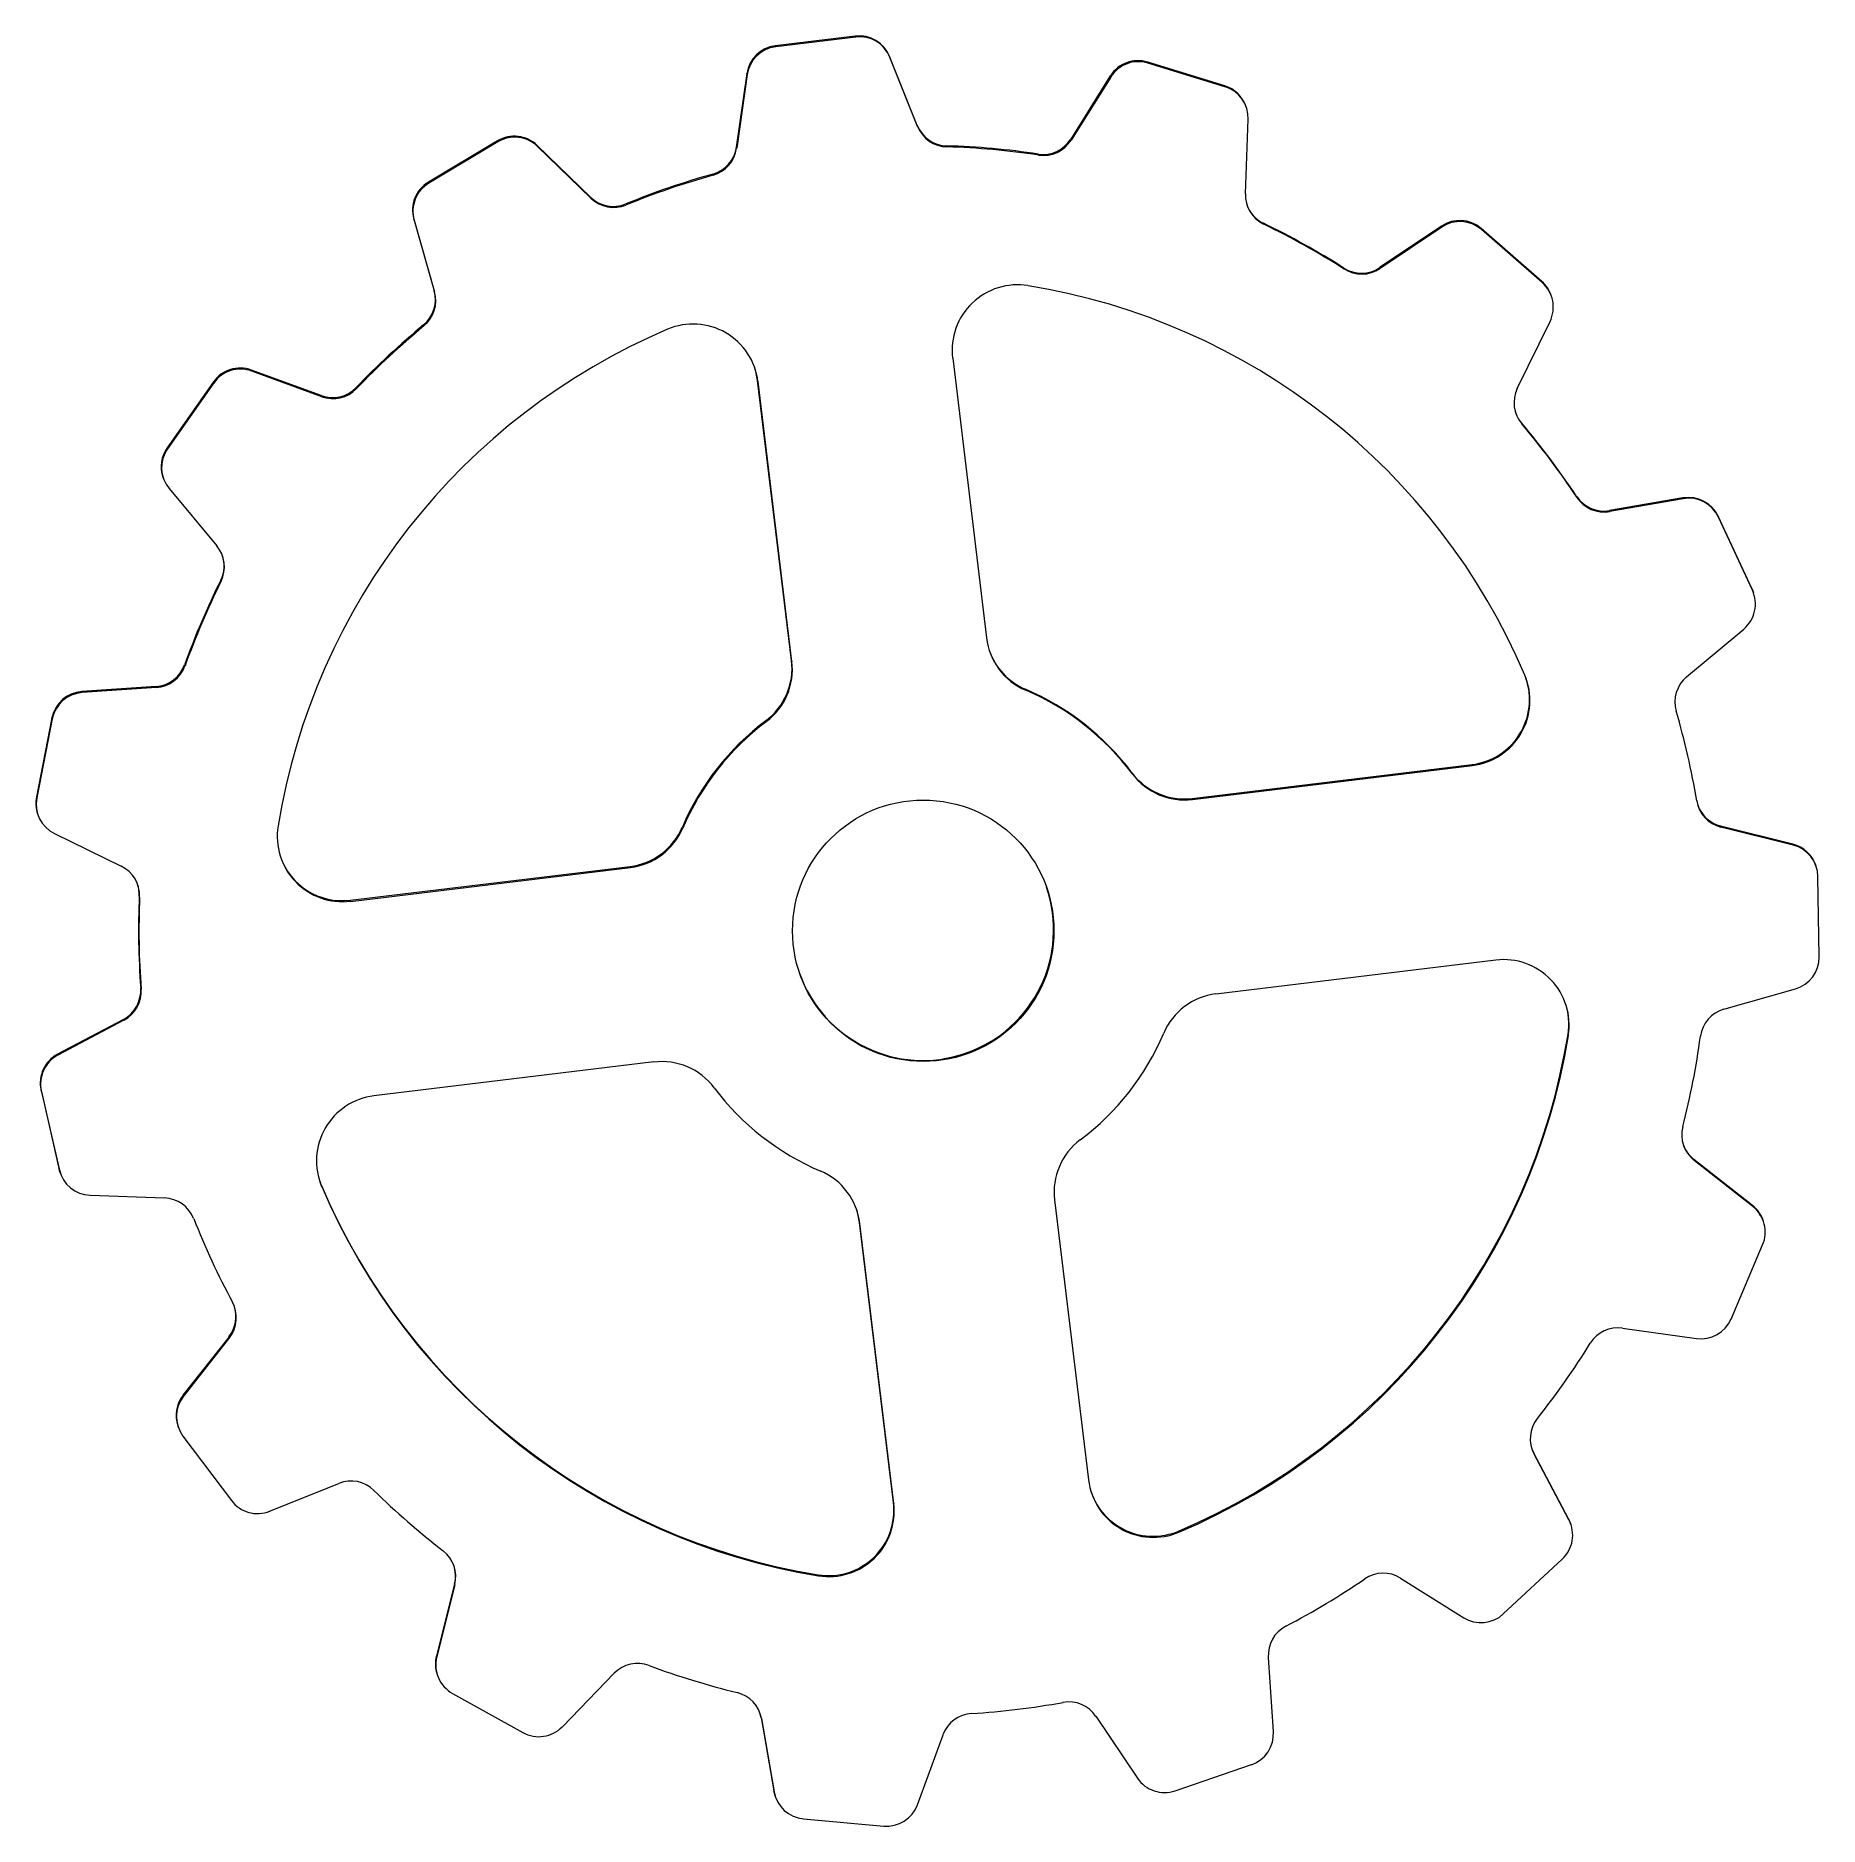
# Model space of a CAD drawing. Header units: millimetres. Extents: x -6.8 to 6.9, y -6.9 to 6.8.
import ezdxf

# ---------------------------------------------------------------- set-up
doc = ezdxf.new("R2010")
doc.units = ezdxf.units.MM

msp = doc.modelspace()

# ---------------------------------------------------------------- linework, layer by layer
at = {"color": 7, "linetype": 'Continuous', "lineweight": 15}
for p, q in [((-0.517, 6.837), (-1.129, 6.763)), ((-1.129, 6.763), (-1.126, 6.756)), ((-0.514, 6.83), (-1.126, 6.756)), ((-0.514, 6.83), (-0.517, 6.837)), ((-0.255, 6.682), (-0.252, 6.675)), ((-0.043, 6.154), (-0.255, 6.682)), ((-0.04, 6.146), (-0.252, 6.675)), ((1.72, 6.638), (1.722, 6.63)), ((2.309, 6.457), (1.72, 6.638)), ((2.311, 6.449), (1.722, 6.63)), ((-1.346, 6.55), (-1.427, 5.986)), ((-1.344, 6.543), (-1.424, 5.979)), ((-1.344, 6.543), (-1.346, 6.55)), ((1.434, 6.532), (1.132, 6.049)), ((1.437, 6.524), (1.134, 6.041)), ((1.437, 6.524), (1.434, 6.532)), ((2.311, 6.449), (2.309, 6.457)), ((2.467, 5.631), (2.488, 6.201)), ((2.474, 6.292), (2.471, 6.299)), ((-3.253, 6.036), (-3.782, 5.719)), ((-3.251, 6.028), (-3.78, 5.712)), ((-3.251, 6.028), (-3.253, 6.036)), ((-0.04, 6.146), (-0.043, 6.154)), ((1.132, 6.049), (1.134, 6.041)), ((-2.951, 6.001), (-2.948, 5.993)), ((-2.542, 5.604), (-2.951, 6.001)), ((-2.539, 5.597), (-2.948, 5.993)), ((-1.427, 5.986), (-1.424, 5.979)), ((0.182, 5.997), (0.184, 5.99)), ((0.886, 5.927), (0.883, 5.935)), ((-1.605, 5.773), (-1.607, 5.781)), ((-3.782, 5.719), (-3.78, 5.712)), ((-2.539, 5.597), (-2.542, 5.604)), ((-2.273, 5.553), (-2.271, 5.545)), ((-3.892, 5.429), (-3.894, 5.436)), ((-3.894, 5.436), (-3.738, 4.888)), ((-3.892, 5.429), (-3.736, 4.881)), ((2.605, 5.405), (2.608, 5.397)), ((3.967, 5.384), (3.494, 5.066)), ((3.97, 5.376), (3.497, 5.058)), ((3.97, 5.376), (3.967, 5.384)), ((4.271, 5.365), (4.273, 5.357)), ((4.735, 4.959), (4.271, 5.365)), ((4.738, 4.952), (4.273, 5.357)), ((3.223, 5.055), (3.22, 5.062)), ((3.494, 5.066), (3.497, 5.058)), ((4.738, 4.952), (4.735, 4.959)), ((-3.738, 4.888), (-3.736, 4.881)), ((4.81, 4.845), (4.807, 4.853)), ((-3.817, 4.62), (-3.819, 4.627)), ((4.547, 4.142), (4.798, 4.653)), ((-5.137, 4.282), (-5.134, 4.274)), ((-4.602, 4.086), (-5.137, 4.282)), ((-4.599, 4.078), (-5.134, 4.274)), ((0.228, 4.374), (0.487, 2.232)), ((-5.427, 4.191), (-5.782, 3.687)), ((-5.425, 4.183), (-5.779, 3.679)), ((-5.425, 4.183), (-5.427, 4.191)), ((-4.335, 4.148), (-4.333, 4.14)), ((-1.261, 4.194), (-1.264, 4.201)), ((-1.005, 2.059), (-1.264, 4.201)), ((-1.002, 2.052), (-1.261, 4.194)), ((-4.599, 4.078), (-4.602, 4.086)), ((4.578, 3.878), (4.581, 3.87)), ((-5.782, 3.687), (-5.779, 3.679)), ((-5.813, 3.461), (-5.811, 3.454)), ((-5.766, 3.375), (-5.401, 2.938)), ((5.004, 3.307), (5.001, 3.315)), ((5.814, 3.305), (5.253, 3.207)), ((5.816, 3.297), (5.255, 3.199)), ((5.816, 3.297), (5.814, 3.305)), ((5.253, 3.207), (5.255, 3.199)), ((6.083, 3.164), (6.086, 3.156)), ((6.343, 2.605), (6.083, 3.164)), ((6.346, 2.597), (6.086, 3.156)), ((-5.369, 2.666), (-5.371, 2.674)), ((6.346, 2.597), (6.343, 2.605)), ((6.343, 2.605), (6.353, 2.581)), ((6.355, 2.573), (6.353, 2.581)), ((5.842, 1.935), (6.279, 2.3)), ((-1.005, 2.059), (-1.002, 2.052)), ((-5.648, 2.026), (-5.645, 2.018)), ((-5.866, 1.861), (-6.434, 1.822)), ((-6.434, 1.822), (-6.432, 1.815)), ((-5.863, 1.853), (-6.432, 1.815)), ((-5.863, 1.853), (-5.866, 1.861)), ((0.785, 1.84), (0.787, 1.832)), ((-6.663, 1.621), (-6.781, 1.016)), ((-6.66, 1.613), (-6.779, 1.009)), ((-6.66, 1.613), (-6.663, 1.621)), ((-1.198, 1.592), (-1.201, 1.599)), ((2.059, 1.005), (4.201, 1.264)), ((2.062, 0.997), (4.204, 1.256)), ((4.204, 1.256), (4.201, 1.264)), ((1.602, 1.193), (1.599, 1.201)), ((-6.781, 1.016), (-6.779, 1.009)), ((2.059, 1.005), (2.062, 0.997)), ((-6.772, 0.887), (-6.77, 0.879)), ((-6.643, 0.736), (-6.132, 0.485)), ((-1.84, 0.785), (-1.837, 0.777)), ((6.103, 0.793), (6.105, 0.785)), ((6.655, 0.654), (6.103, 0.793)), ((6.658, 0.647), (6.105, 0.785)), ((6.658, 0.647), (6.655, 0.654)), ((-4.382, 0.225), (-2.239, 0.484)), ((-4.379, 0.217), (-2.237, 0.477)), ((-2.237, 0.477), (-2.239, 0.484)), ((6.833, 0.486), (6.831, 0.494)), ((6.857, -0.208), (6.847, 0.408)), ((-5.992, 0.25), (-5.994, 0.258)), ((-4.382, 0.225), (-4.379, 0.217)), ((4.384, -0.233), (2.242, -0.492)), ((-5.983, -0.446), (-5.981, -0.454)), ((6.127, -0.609), (6.675, -0.452)), ((-6.116, -0.686), (-6.619, -0.952)), ((-6.113, -0.693), (-6.617, -0.96)), ((-6.113, -0.693), (-6.116, -0.686)), ((4.938, -0.809), (4.935, -0.802)), ((-6.619, -0.952), (-6.617, -0.96)), ((-2.057, -1.012), (-4.199, -1.272)), ((-6.743, -1.237), (-6.746, -1.229)), ((-6.746, -1.229), (-6.608, -1.83)), ((-6.743, -1.237), (-6.606, -1.837)), ((5.898, -1.758), (5.9, -1.765)), ((6.346, -2.109), (5.898, -1.758)), ((6.349, -2.117), (5.9, -1.765)), ((-6.608, -1.83), (-6.606, -1.837)), ((-6.601, -1.856), (-6.608, -1.83)), ((-6.601, -1.856), (-6.598, -1.863)), ((-6.371, -2.031), (-5.802, -2.052)), ((-4.614, -1.924), (-4.602, -1.956)), ((-4.602, -1.956), (-4.599, -1.964)), ((1.007, -2.067), (1.267, -4.209)), ((6.349, -2.117), (6.346, -2.109)), ((-0.482, -2.247), (-0.484, -2.239)), ((-0.225, -4.382), (-0.484, -2.239)), ((-0.223, -4.389), (-0.482, -2.247)), ((6.431, -2.232), (6.428, -2.224)), ((6.183, -2.979), (6.424, -2.412)), ((-5.308, -3.114), (-5.66, -3.562)), ((-5.305, -3.121), (-5.657, -3.57)), ((-5.305, -3.121), (-5.308, -3.114)), ((5.353, -3.048), (5.917, -3.128)), ((-5.66, -3.562), (-5.657, -3.57)), ((-5.699, -3.798), (-5.697, -3.806)), ((-5.66, -3.874), (-5.29, -4.367)), ((4.673, -4.004), (4.676, -4.012)), ((4.939, -4.508), (4.673, -4.004)), ((4.942, -4.516), (4.676, -4.012)), ((-4.997, -4.449), (-4.468, -4.236)), ((-0.225, -4.382), (-0.223, -4.389)), ((4.942, -4.516), (4.939, -4.508)), ((4.939, -4.508), (4.955, -4.543)), ((1.956, -4.602), (1.959, -4.609)), ((4.957, -4.551), (4.955, -4.543)), ((4.44, -5.235), (4.891, -4.816)), ((-3.583, -5.004), (-3.721, -5.556)), ((-3.58, -5.011), (-3.719, -5.564)), ((-3.58, -5.011), (-3.583, -5.004)), ((-0.799, -4.943), (-0.802, -4.935)), ((3.654, -4.961), (4.137, -5.264)), ((-3.721, -5.556), (-3.719, -5.564)), ((2.682, -6.135), (2.643, -5.567)), ((-3.715, -5.699), (-3.713, -5.706)), ((-2.758, -6.098), (-2.362, -5.689)), ((-3.598, -5.843), (-3.059, -6.143)), ((1.324, -6.018), (1.642, -6.491)), ((-1.235, -6.036), (-1.238, -6.028)), ((-1.238, -6.028), (-1.14, -6.589)), ((-1.235, -6.036), (-1.137, -6.597)), ((-0.042, -6.695), (0.154, -6.16)), ((1.93, -6.588), (2.513, -6.388)), ((-1.14, -6.589), (-1.137, -6.597)), ((-1.13, -6.628), (-1.14, -6.589)), ((-1.13, -6.628), (-1.127, -6.636)), ((-0.913, -6.803), (-0.299, -6.858))]:
    msp.add_line(p, q, dxfattribs=at)
at = {"color": 7, "linetype": 'Continuous', "lineweight": 15, "flags": 128}
for points in [[(-1.264, 4.201), (-1.281, 4.284), (-1.288, 4.305)], [(-0.484, -2.239), (-0.497, -2.175), (-0.508, -2.136)], [(4.658, -3.969), (4.658, -3.971), (4.673, -4.004)], [(-1.238, -6.028), (-1.247, -5.993), (-1.248, -5.99)]]:
    msp.add_lwpolyline(points, dxfattribs=at)
at = {"color": 7, "linetype": 'Continuous', "lineweight": 15}
msp.add_circle((0.003, -0.008), 1, dxfattribs=at)
for centre, radius, start, end in [((-1.099, 6.515), 0.25, 96.9007, 171.9004), ((-1.096, 6.507), 0.25, 96.9007, 171.9004), ((-0.487, 6.589), 0.25, 21.9009, 96.901), ((-0.484, 6.582), 0.25, 21.9009, 96.901), ((1.646, 6.399), 0.25, 72.901, 147.9005), ((1.649, 6.391), 0.25, 72.901, 147.9005), ((2.235, 6.218), 0.25, 19.0545, 72.9011), ((2.238, 6.21), 0.25, 357.9006, 72.9011), ((-3.125, 5.821), 0.25, 45.9011, 120.9008), ((-3.122, 5.814), 0.25, 45.9011, 120.9008), ((0.189, 6.247), 0.25, 201.9009, 268.2641), ((0.192, 6.239), 0.25, 201.9009, 268.2641), ((0.92, 6.182), 0.25, 261.5379, 327.9005), ((0.922, 6.174), 0.25, 261.5379, 327.9005), ((-1.674, 6.022), 0.25, 285.5376, 351.9004), ((-1.672, 6.014), 0.25, 285.5376, 351.9004), ((0, 0), 6, 81.5379, 88.264), ((0.003, -0.008), 6, 81.5379, 88.264), ((0, 0), 6, 105.5377, 112.2638), ((0.003, -0.008), 6, 105.5377, 112.2638), ((-3.654, 5.505), 0.25, 120.9005, 195.9006), ((-3.651, 5.497), 0.25, 120.9005, 195.9006), ((2.717, 5.622), 0.25, 177.9006, 244.2641), ((-2.368, 5.784), 0.25, 225.9011, 292.2639), ((-2.365, 5.776), 0.25, 225.9011, 292.2639), ((2.714, 5.63), 0.25, 199.0544, 244.2641), ((0, 0), 6, 57.5379, 64.2641), ((0.003, -0.008), 6, 57.5379, 64.2641), ((4.106, 5.176), 0.25, 48.9011, 123.9007), ((4.109, 5.168), 0.25, 48.9011, 123.9007), ((0.724, 4.434), 0.5, 80.7732, 186.9003), ((3.355, 5.273), 0.25, 237.538, 303.9007), ((3.357, 5.266), 0.25, 237.538, 303.9007), ((4.571, 4.771), 0.25, 19.0544, 48.901), ((4.573, 4.763), 0.25, 333.9004, 48.901), ((-3.979, 4.82), 0.25, 309.5374, 15.9006), ((-3.976, 4.812), 0.25, 309.5374, 15.9006), ((0.003, -0.008), 5, 23.0285, 80.7734), ((0.003, -0.008), 5, 113.0282, 170.7728), ((0, 0), 6, 129.5375, 136.2636), ((0.003, -0.008), 6, 129.5375, 136.2636), ((-1.758, 4.134), 0.5, 6.9009, 113.0287), ((-5.223, 4.047), 0.25, 69.901, 144.9005), ((-5.22, 4.039), 0.25, 69.901, 144.9005), ((-4.516, 4.321), 0.25, 249.901, 316.2636), ((-4.513, 4.313), 0.25, 249.901, 316.2636), ((4.772, 4.032), 0.25, 153.9004, 220.2639), ((4.769, 4.039), 0.25, 199.0544, 220.264), ((0, 0), 6, 33.5378, 40.264), ((0.003, -0.008), 6, 33.5378, 40.264), ((-5.577, 3.543), 0.25, 144.9004, 199.0543), ((-5.574, 3.535), 0.25, 144.9004, 219.9009), ((5.21, 3.453), 0.25, 213.538, 279.901), ((5.212, 3.445), 0.25, 213.538, 279.901), ((5.857, 3.058), 0.25, 24.901, 99.901), ((5.859, 3.051), 0.25, 24.901, 99.901), ((-5.593, 2.777), 0.25, 333.5374, 39.9009), ((-5.595, 2.785), 0.25, 333.5374, 19.0544), ((0, 0), 6, 153.5375, 160.2636), ((0.003, -0.008), 6, 153.5375, 160.2636), ((6.119, 2.492), 0.25, 309.9004, 24.9007), ((0.983, 2.292), 0.5, 186.9007, 246.9011), ((-1.501, 1.999), 0.5, 306.9005, 6.9005), ((0.981, 2.3), 0.5, 199.0545, 246.9011), ((-5.883, 2.111), 0.25, 273.9008, 340.2635), ((-5.88, 2.103), 0.25, 273.9008, 340.2635), ((-1.498, 1.992), 0.5, 306.9005, 6.9005), ((4.141, 1.76), 0.5, 276.9006, 19.0541), ((4.144, 1.753), 0.5, 276.9006, 23.0281), ((6.003, 1.743), 0.25, 129.9005, 196.2637), ((-6.417, 1.573), 0.25, 93.9008, 168.9004), ((-6.415, 1.565), 0.25, 93.9008, 168.9004), ((0, 0), 2, 36.9009, 66.901), ((0.003, -0.008), 2, 36.9009, 66.901), ((0.003, -0.008), 6, 9.5376, 16.2638), ((0, 0), 2, 126.9006, 156.9005), ((0.003, -0.008), 2, 126.9006, 156.9005), ((1.999, 1.501), 0.5, 216.901, 276.901), ((2.002, 1.493), 0.5, 216.901, 276.901), ((-6.536, 0.968), 0.25, 168.9005, 199.0544), ((-6.533, 0.96), 0.25, 168.9005, 243.9011), ((6.166, 1.028), 0.25, 189.5377, 255.9011), ((6.164, 1.036), 0.25, 199.0545, 255.9011), ((-4.439, 0.714), 0.5, 170.7731, 276.9012), ((-2.3, 0.981), 0.5, 276.9008, 336.9004), ((-2.297, 0.973), 0.5, 276.9008, 336.9004), ((-4.442, 0.722), 0.5, 199.0546, 276.9011), ((6.594, 0.412), 0.25, 19.0545, 75.9011), ((6.597, 0.404), 0.25, 0.9007, 75.9011), ((-6.242, 0.261), 0.25, 357.5376, 63.9011), ((-6.244, 0.268), 0.25, 357.5375, 19.0544), ((0, 0), 1, 199.0548, 19.054), ((0, 0), 6, 177.5375, 184.2637), ((0.003, -0.008), 6, 177.5375, 184.2637), ((4.444, -0.729), 0.5, 350.7731, 96.9012), ((6.607, -0.212), 0.25, 285.9006, 0.9004), ((-6.233, -0.465), 0.25, 297.9005, 4.2636), ((-6.23, -0.472), 0.25, 297.9005, 4.2636), ((2.302, -0.988), 0.5, 96.9008, 156.9004), ((4.442, -0.722), 0.5, 350.7729, 19.0544), ((6.196, -0.849), 0.25, 105.9007, 172.2635), ((0.003, -0.008), 2, 306.9006, 336.9005), ((0, 0), 5, 293.0282, 350.7728), ((0.003, -0.008), 5, 293.0282, 350.7728), ((0.003, -0.008), 6, 345.5375, 352.2636), ((-6.502, -1.173), 0.25, 117.9005, 192.9005), ((-6.5, -1.181), 0.25, 117.9005, 192.9005), ((-1.997, -1.509), 0.5, 36.901, 96.901), ((0.003, -0.008), 2, 216.9009, 246.901), ((-4.139, -1.768), 0.5, 96.9006, 203.0281), ((6.055, -1.569), 0.25, 165.5374, 231.901), ((1.504, -2.007), 0.5, 126.9005, 186.9005), ((6.052, -1.561), 0.25, 199.0544, 231.901), ((-6.362, -1.782), 0.25, 192.9008, 267.9011), ((-0.978, -2.307), 0.5, 6.9007, 66.9011), ((-5.811, -2.302), 0.25, 21.5378, 87.9011), ((0, 0), 5, 203.0285, 260.7734), ((0.003, -0.008), 5, 203.0285, 260.7734), ((6.192, -2.306), 0.25, 19.0544, 51.901), ((6.194, -2.314), 0.25, 336.9004, 51.901), ((0.003, -0.008), 6, 201.5377, 208.2639), ((-5.502, -2.967), 0.25, 321.9004, 28.2638), ((-5.505, -2.96), 0.25, 321.9004, 19.0543), ((5.953, -2.88), 0.25, 261.9009, 336.9004), ((5.318, -3.295), 0.25, 81.901, 148.2635), ((0.003, -0.008), 6, 321.5375, 328.2636), ((-5.463, -3.716), 0.25, 141.9004, 199.0543), ((-5.46, -3.724), 0.25, 141.9004, 216.9008), ((4.896, -3.895), 0.25, 141.5374, 207.9007), ((-4.375, -4.468), 0.25, 45.538, 111.9008), ((1.763, -4.149), 0.5, 186.9009, 293.0287), ((-5.09, -4.217), 0.25, 216.9011, 291.9009), ((0.003, -0.008), 6, 225.5379, 232.264), ((-0.722, -4.442), 0.5, 260.7732, 6.9004), ((1.76, -4.141), 0.5, 199.0547, 293.0286), ((-0.719, -4.449), 0.5, 260.7732, 6.9003), ((4.721, -4.633), 0.25, 312.9004, 27.9007), ((-3.823, -4.95), 0.25, 345.9005, 52.2641), ((-3.825, -4.943), 0.25, 345.9005, 19.0544), ((3.521, -5.173), 0.25, 57.9011, 124.2638), ((0.003, -0.008), 6, 297.5376, 304.2637), ((2.892, -5.55), 0.25, 117.5375, 183.9005), ((4.27, -5.052), 0.25, 237.9011, 312.9006), ((-3.479, -5.617), 0.25, 165.9005, 199.0544), ((-3.476, -5.625), 0.25, 165.9005, 240.9011), ((-2.182, -5.863), 0.25, 69.538, 135.9006), ((0.003, -0.008), 6, 249.5379, 256.264), ((-1.481, -6.079), 0.25, 9.9008, 76.2642), ((0.388, -6.246), 0.25, 93.5378, 159.9004), ((0.003, -0.008), 6, 273.5378, 280.2639), ((1.116, -6.158), 0.25, 33.901, 100.264), ((-2.938, -5.924), 0.25, 240.9011, 315.9006), ((2.432, -6.152), 0.25, 288.9006, 3.9005), ((1.849, -6.352), 0.25, 213.9011, 288.9009), ((-0.891, -6.554), 0.25, 189.9008, 264.9011), ((-0.277, -6.609), 0.25, 264.9009, 339.9004)]:
    msp.add_arc(centre, radius, start, end, dxfattribs=at)

doc.saveas('drawing.dxf')
